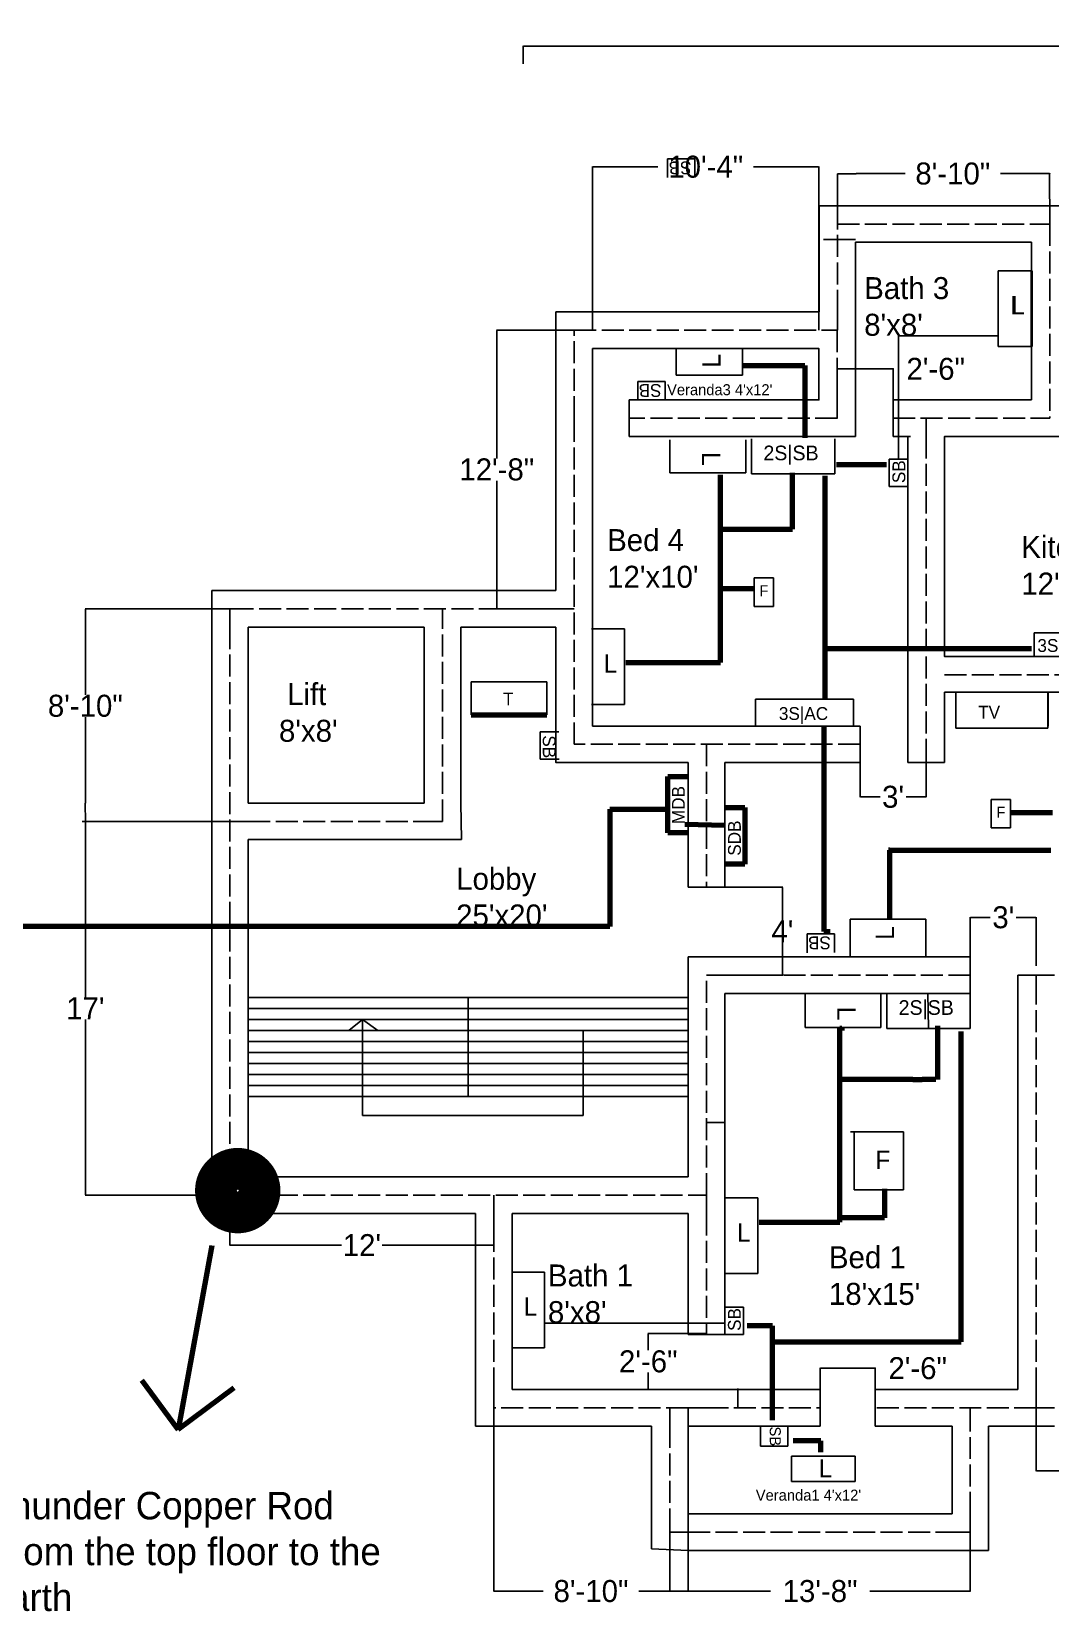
# Model space of a CAD drawing. Header units: feet. Extents: x -1711 to 923, y -769 to 580.
# Drawn here: x -827 to -271, y -283 to 580 of the extents above; entities that cross this region are included whole.
import ezdxf

# ---------------------------------------------------------------- set-up
doc = ezdxf.new("R2010")
doc.units = ezdxf.units.FT
doc.header["$MEASUREMENT"] = 0
doc.linetypes.add('ACAD_ISO02W100', pattern=[15, 12, -3])
doc.dimstyles.get("Standard").update_dxf_attribs({"dimtxt": 12, "dimasz": 0.18, "dimexe": 0.18, "dimexo": 0.0625, "dimgap": 0.09, "dimtad": 0, "dimtih": 1, "dimtoh": 1, "dimdec": 0, "dimzin": 0, "dimdsep": 46, "dimlunit": 3, "dimtxsty": 'Standard', "dimcen": 0.09, "dimadec": 0, "dimazin": 0, "dimtfac": 1, "dimtdec": 0, "dimtofl": 0, "dimtmove": 0, "dimatfit": 3, "dimfxl": 1, "dimtolj": 1, "dimtzin": 0, "dimarcsym": 0})

# ---------------------------------------------------------------- blocks, each defined once
blk = doc.blocks.new('*D1')
at = {"color": 0, "lineweight": -2}
for p, q in [((-386.92, 368.58), (-386.92, 395.58)), ((-386.74, 395.4), (-356.65, 395.4)), ((-356.47, 368.61), (-356.47, 395.58)), ((-356.47, 395.4), (-356.29, 395.4))]:
    blk.add_line(p, q, dxfattribs=at)
at = {"color": 0}
for points in [[(-386.74, 395.43), (-386.74, 395.37), (-386.92, 395.4)], [(-356.65, 395.43), (-356.65, 395.37), (-356.47, 395.4)]]:
    blk.add_solid(points, dxfattribs=at)
at = {"layer": 'Defpoints', "color": 0}
for p in [(-356.47, 395.4), (-386.92, 368.52), (-356.47, 368.55)]:
    blk.add_point(p, dxfattribs=at)
at = {"color": 0, "insert": (-333.2, 395.4), "char_height": 12, "attachment_point": 5}
blk.add_mtext('\\A1;2\'-6"', dxfattribs=at)
blk = doc.blocks.new('*D2')
at = {"color": 0, "lineweight": -2}
for p, q in [((-458.25, 112.52), (-416.69, 112.52)), ((-416.87, 112.34), (-416.87, 94.61)), ((-416.87, 64.7), (-416.87, 82.43)), ((-458.25, 64.52), (-416.69, 64.52))]:
    blk.add_line(p, q, dxfattribs=at)
at = {"color": 0}
for points in [[(-416.9, 112.34), (-416.84, 112.34), (-416.87, 112.52)], [(-416.9, 64.7), (-416.84, 64.7), (-416.87, 64.52)]]:
    blk.add_solid(points, dxfattribs=at)
at = {"layer": 'Defpoints', "color": 0}
for p in [(-458.31, 112.52), (-458.31, 64.52), (-416.87, 64.52)]:
    blk.add_point(p, dxfattribs=at)
at = {"color": 0, "insert": (-416.87, 88.52), "char_height": 12, "attachment_point": 5}
blk.add_mtext("\\A1;4'", dxfattribs=at)
blk = doc.blocks.new('*D3')
at = {"color": 0, "lineweight": -2}
for p, q in [((-520.46, 416.58), (-520.46, 505.9)), ((-520.28, 505.72), (-484.78, 505.72)), ((-397.1, 505.72), (-432.6, 505.72)), ((-396.92, 416.58), (-396.92, 505.9))]:
    blk.add_line(p, q, dxfattribs=at)
at = {"color": 0}
for points in [[(-520.28, 505.75), (-520.28, 505.69), (-520.46, 505.72)], [(-397.1, 505.75), (-397.1, 505.69), (-396.92, 505.72)]]:
    blk.add_solid(points, dxfattribs=at)
at = {"layer": 'Defpoints', "color": 0}
for p in [(-396.92, 505.72), (-520.46, 416.52), (-396.92, 416.52)]:
    blk.add_point(p, dxfattribs=at)
at = {"color": 0, "insert": (-458.69, 505.72), "char_height": 12, "attachment_point": 5}
blk.add_mtext('\\A1;10\'-4"', dxfattribs=at)
blk = doc.blocks.new('*D7')
at = {"color": 0, "lineweight": -2}
for p, q in [((-530.52, 416.52), (-572.9, 416.52)), ((-572.72, 416.34), (-572.72, 346.61)), ((-572.72, 264.7), (-572.72, 334.43)), ((-530.52, 264.52), (-572.9, 264.52))]:
    blk.add_line(p, q, dxfattribs=at)
at = {"color": 0}
for points in [[(-572.75, 416.34), (-572.69, 416.34), (-572.72, 416.52)], [(-572.75, 264.7), (-572.69, 264.7), (-572.72, 264.52)]]:
    blk.add_solid(points, dxfattribs=at)
at = {"layer": 'Defpoints', "color": 0}
for p in [(-530.46, 416.52), (-572.72, 264.52), (-530.46, 264.52)]:
    blk.add_point(p, dxfattribs=at)
at = {"color": 0, "insert": (-572.72, 340.52), "char_height": 12, "attachment_point": 5}
blk.add_mtext('\\A1;12\'-8"', dxfattribs=at)
blk = doc.blocks.new('*D8')
at = {"color": 0, "lineweight": -2}
for p, q in [((-718.37, -55.54), (-718.37, -82.95)), ((-574.31, -55.54), (-574.31, -82.95)), ((-718.19, -82.77), (-657.43, -82.77)), ((-574.49, -82.77), (-635.25, -82.77))]:
    blk.add_line(p, q, dxfattribs=at)
at = {"color": 0}
for points in [[(-718.19, -82.74), (-718.19, -82.8), (-718.37, -82.77)], [(-574.49, -82.74), (-574.49, -82.8), (-574.31, -82.77)]]:
    blk.add_solid(points, dxfattribs=at)
at = {"layer": 'Defpoints', "color": 0}
for p in [(-718.37, -55.48), (-574.31, -55.48), (-574.31, -82.77)]:
    blk.add_point(p, dxfattribs=at)
at = {"color": 0, "insert": (-646.34, -82.77), "char_height": 12, "attachment_point": 5}
blk.add_mtext("\\A1;12'", dxfattribs=at)
blk = doc.blocks.new('*D9')
at = {"color": 0, "lineweight": -2}
for p, q in [((-278.31, -171.54), (-278.31, -206.04)), ((75.69, -171.54), (75.69, -206.04)), ((-278.13, -205.86), (-130.4, -205.86)), ((75.51, -205.86), (-72.22, -205.86))]:
    blk.add_line(p, q, dxfattribs=at)
at = {"color": 0}
for points in [[(-278.13, -205.83), (-278.13, -205.89), (-278.31, -205.86)], [(75.51, -205.83), (75.51, -205.89), (75.69, -205.86)]]:
    blk.add_solid(points, dxfattribs=at)
at = {"layer": 'Defpoints', "color": 0}
for p in [(-278.31, -171.48), (75.69, -171.48), (75.69, -205.86)]:
    blk.add_point(p, dxfattribs=at)
at = {"color": 0, "insert": (-101.31, -205.86), "char_height": 12, "attachment_point": 5}
blk.add_mtext('\\A1;29\'-6"', dxfattribs=at)
blk = doc.blocks.new('*D10')
at = {"color": 0, "lineweight": -2}
for p, q in [((-478.31, -234.54), (-478.31, -271.8)), ((-314.31, -239.54), (-314.31, -271.8)), ((-478.13, -271.62), (-423.4, -271.62)), ((-314.49, -271.62), (-369.22, -271.62))]:
    blk.add_line(p, q, dxfattribs=at)
at = {"color": 0}
for points in [[(-478.13, -271.59), (-478.13, -271.65), (-478.31, -271.62)], [(-314.49, -271.59), (-314.49, -271.65), (-314.31, -271.62)]]:
    blk.add_solid(points, dxfattribs=at)
at = {"layer": 'Defpoints', "color": 0}
for p in [(-478.31, -234.48), (-314.31, -239.48), (-478.31, -271.62)]:
    blk.add_point(p, dxfattribs=at)
at = {"color": 0, "insert": (-396.31, -271.62), "char_height": 12, "attachment_point": 5}
blk.add_mtext('\\A1;13\'-8"', dxfattribs=at)
blk = doc.blocks.new('*D11')
at = {"color": 0, "lineweight": -2}
for p, q in [((-314.31, 69.58), (-314.31, 96.27)), ((-314.13, 96.09), (-303.4, 96.09)), ((-278.49, 96.09), (-289.22, 96.09)), ((-278.31, 69.58), (-278.31, 96.27))]:
    blk.add_line(p, q, dxfattribs=at)
at = {"color": 0}
for points in [[(-314.13, 96.12), (-314.13, 96.06), (-314.31, 96.09)], [(-278.49, 96.12), (-278.49, 96.06), (-278.31, 96.09)]]:
    blk.add_solid(points, dxfattribs=at)
at = {"layer": 'Defpoints', "color": 0}
for p in [(-278.31, 96.09), (-314.31, 69.52), (-278.31, 69.52)]:
    blk.add_point(p, dxfattribs=at)
at = {"color": 0, "insert": (-296.31, 96.09), "char_height": 12, "attachment_point": 5}
blk.add_mtext("\\A1;3'", dxfattribs=at)
blk = doc.blocks.new('*D12')
at = {"color": 0, "lineweight": -2}
for p, q in [((-374.46, 190.49), (-374.46, 161.67)), ((-338.46, 190.49), (-338.46, 161.67)), ((-374.28, 161.85), (-363.55, 161.85)), ((-338.64, 161.85), (-349.37, 161.85))]:
    blk.add_line(p, q, dxfattribs=at)
at = {"color": 0}
for points in [[(-374.28, 161.88), (-374.28, 161.82), (-374.46, 161.85)], [(-338.64, 161.88), (-338.64, 161.82), (-338.46, 161.85)]]:
    blk.add_solid(points, dxfattribs=at)
at = {"layer": 'Defpoints', "color": 0}
for p in [(-374.46, 190.55), (-338.46, 190.55), (-338.46, 161.85)]:
    blk.add_point(p, dxfattribs=at)
at = {"color": 0, "insert": (-356.46, 161.85), "char_height": 12, "attachment_point": 5}
blk.add_mtext("\\A1;3'", dxfattribs=at)
blk = doc.blocks.new('*D14')
at = {"color": 0, "lineweight": -2}
for p, q in [((-718.37, 148.52), (-797.43, 148.52)), ((-797.25, 148.34), (-797.25, 52.61)), ((-797.25, -55.3), (-797.25, 40.43)), ((-718.37, -55.48), (-797.43, -55.48))]:
    blk.add_line(p, q, dxfattribs=at)
at = {"color": 0}
for points in [[(-797.28, 148.34), (-797.22, 148.34), (-797.25, 148.52)], [(-797.28, -55.3), (-797.22, -55.3), (-797.25, -55.48)]]:
    blk.add_solid(points, dxfattribs=at)
at = {"layer": 'Defpoints', "color": 0}
for p in [(-718.31, 148.52), (-797.25, -55.48), (-718.31, -55.48)]:
    blk.add_point(p, dxfattribs=at)
at = {"color": 0, "insert": (-797.25, 46.52), "char_height": 12, "attachment_point": 5}
blk.add_mtext("\\A1;17'", dxfattribs=at)
blk = doc.blocks.new('*D20')
at = {"color": 0, "lineweight": -2}
for p, q in [((-795.63, 264.52), (-797.43, 264.52)), ((-797.25, 264.34), (-797.25, 217.61)), ((-797.25, 158.7), (-797.25, 205.43)), ((-797.31, 158.52), (-797.43, 158.52))]:
    blk.add_line(p, q, dxfattribs=at)
at = {"color": 0}
for points in [[(-797.28, 264.34), (-797.22, 264.34), (-797.25, 264.52)], [(-797.28, 158.7), (-797.22, 158.7), (-797.25, 158.52)]]:
    blk.add_solid(points, dxfattribs=at)
at = {"layer": 'Defpoints', "color": 0}
for p in [(-795.56, 264.52), (-797.25, 158.52), (-797.25, 158.52)]:
    blk.add_point(p, dxfattribs=at)
at = {"color": 0, "insert": (-797.25, 211.52), "char_height": 12, "attachment_point": 5}
blk.add_mtext('\\A1;8\'-10"', dxfattribs=at)
blk = doc.blocks.new('*D21')
at = {"color": 0, "lineweight": -2}
for p, q in [((-574.31, -171.54), (-574.31, -271.8)), ((-468.31, -171.54), (-468.31, -271.8)), ((-574.13, -271.62), (-547.4, -271.62)), ((-468.49, -271.62), (-495.22, -271.62))]:
    blk.add_line(p, q, dxfattribs=at)
at = {"color": 0}
for points in [[(-574.13, -271.59), (-574.13, -271.65), (-574.31, -271.62)], [(-468.49, -271.59), (-468.49, -271.65), (-468.31, -271.62)]]:
    blk.add_solid(points, dxfattribs=at)
at = {"layer": 'Defpoints', "color": 0}
for p in [(-574.31, -171.48), (-468.31, -171.48), (-468.31, -271.62)]:
    blk.add_point(p, dxfattribs=at)
at = {"color": 0, "insert": (-521.31, -271.62), "char_height": 12, "attachment_point": 5}
blk.add_mtext('\\A1;8\'-10"', dxfattribs=at)
blk = doc.blocks.new('*D23')
at = {"color": 0, "lineweight": -2}
for p, q in [((-376.87, 502.07), (-376.87, 502.18)), ((-376.69, 502), (-349.96, 502)), ((-271.05, 502), (-297.78, 502)), ((-270.87, 502.07), (-270.87, 502.18))]:
    blk.add_line(p, q, dxfattribs=at)
at = {"color": 0}
for points in [[(-376.69, 502.03), (-376.69, 501.97), (-376.87, 502)], [(-271.05, 502.03), (-271.05, 501.97), (-270.87, 502)]]:
    blk.add_solid(points, dxfattribs=at)
at = {"layer": 'Defpoints', "color": 0}
for p in [(-376.87, 502), (-376.87, 502), (-270.87, 502)]:
    blk.add_point(p, dxfattribs=at)
at = {"color": 0, "insert": (-323.87, 502), "char_height": 12, "attachment_point": 5}
blk.add_mtext('\\A1;8\'-10"', dxfattribs=at)
blk = doc.blocks.new('*D25')
at = {"color": 0, "lineweight": -2}
for p, q in [((-396.31, -161.42), (-396.31, -149.81)), ((-396.13, -149.99), (-366.49, -149.99)), ((-366.31, -161.42), (-366.31, -149.81)), ((-366.31, -149.99), (-366.13, -149.99))]:
    blk.add_line(p, q, dxfattribs=at)
at = {"color": 0}
for points in [[(-396.13, -149.96), (-396.13, -150.02), (-396.31, -149.99)], [(-366.49, -149.96), (-366.49, -150.02), (-366.31, -149.99)]]:
    blk.add_solid(points, dxfattribs=at)
at = {"layer": 'Defpoints', "color": 0}
for p in [(-366.31, -149.99), (-396.31, -161.48), (-366.31, -161.48)]:
    blk.add_point(p, dxfattribs=at)
at = {"color": 0, "insert": (-343.04, -149.99), "char_height": 12, "attachment_point": 5}
blk.add_mtext('\\A1;2\'-6"', dxfattribs=at)
blk = doc.blocks.new('*D27')
at = {"color": 0, "lineweight": -2}
for p, q in [((-458.37, -131.04), (-490.24, -131.04)), ((-490.06, -131.22), (-490.06, -140.17)), ((-490.06, -161.3), (-490.06, -152.35)), ((-458.37, -161.48), (-490.24, -161.48))]:
    blk.add_line(p, q, dxfattribs=at)
at = {"color": 0}
for points in [[(-490.09, -131.22), (-490.03, -131.22), (-490.06, -131.04)], [(-490.09, -161.3), (-490.03, -161.3), (-490.06, -161.48)]]:
    blk.add_solid(points, dxfattribs=at)
at = {"layer": 'Defpoints', "color": 0}
for p in [(-458.31, -131.04), (-490.06, -161.48), (-458.31, -161.48)]:
    blk.add_point(p, dxfattribs=at)
at = {"color": 0, "insert": (-490.06, -146.26), "char_height": 12, "attachment_point": 5}
blk.add_mtext('\\A1;2\'-6"', dxfattribs=at)
blk = doc.blocks.new('*D29')
at = {"color": 0, "lineweight": -2}
for p, q in [((-558.4, 561.95), (-558.4, 571.83)), ((-558.22, 571.65), (-259.44, 571.65)), ((65.51, 571.65), (-233.26, 571.65)), ((65.69, 436.58), (65.69, 571.83))]:
    blk.add_line(p, q, dxfattribs=at)
at = {"color": 0, "lineweight": 158}
for points in [[(-558.22, 571.68), (-558.22, 571.62), (-558.4, 571.65)], [(65.51, 571.68), (65.51, 571.62), (65.69, 571.65)]]:
    blk.add_solid(points, dxfattribs=at)
at = {"layer": 'Defpoints', "color": 0, "lineweight": 158}
for p in [(-558.4, 571.65), (-558.4, 561.89), (65.69, 436.52)]:
    blk.add_point(p, dxfattribs=at)
at = {"color": 0, "lineweight": 158, "insert": (-246.35, 571.65), "char_height": 12, "attachment_point": 5}
blk.add_mtext("\\A1;52'", dxfattribs=at)

msp = doc.modelspace()

# ---------------------------------------------------------------- linework, layer by layer
for p, q in [((-479.5, 499.9), (-479.5, 510.1)), ((-464.59, 510.1), (-479.5, 510.1)), ((-464.59, 499.9), (-464.59, 510.1)), ((-386.87, 474.52), (-386.87, 501.97)), ((-376.69, 501.97), (-386.87, 501.97)), ((-270.87, 474.52), (-271.05, 501.97)), ((-394.37, 466.08), (-376.92, 466.08)), ((-376.92, 426.52), (-376.92, 464.52)), ((-376.92, 464.52), (-280.87, 464.52)), ((-280.87, 378.52), (-280.87, 464.52)), ((-299.1, 448.98), (-281.09, 448.98)), ((-299.1, 448.98), (-299.1, 407.64)), ((-298.62, 448.98), (-280.62, 448.98)), ((-281.09, 448.98), (-281.09, 407.64)), ((-280.62, 448.98), (-280.62, 407.64)), ((-540.46, 368.55), (-540.46, 426.52)), ((-540.46, 426.52), (-396.87, 426.52)), ((-386.87, 426.52), (-386.87, 416.52)), ((-520.46, 368.52), (-520.46, 406.52)), ((-474.81, 406.52), (-474.81, 391.95)), ((-438.6, 391.95), (-438.6, 406.52)), ((-281.09, 407.64), (-299.1, 407.64)), ((-280.62, 407.64), (-298.62, 407.64)), ((-495.82, 378.39), (-495.82, 388.59)), ((-480.91, 388.59), (-495.82, 388.59)), ((-480.91, 378.39), (-480.91, 388.59)), ((-474.81, 391.95), (-438.6, 391.95)), ((-500.46, 378.52), (-500.46, 358.55)), ((-280.87, 378.52), (-356.47, 378.52)), ((-356.47, 378.52), (-356.47, 358.55)), ((-520.46, 358.52), (-520.46, 368.52)), ((-500.46, 368.52), (-500.46, 358.52)), ((-376.92, 368.55), (-376.92, 358.55)), ((-338.46, 358.55), (-338.45, 368.54)), ((-280.87, 368.52), (-270.87, 368.52)), ((-478.22, 338.66), (-478.22, 356.67)), ((-436.88, 356.67), (-436.88, 338.66)), ((-433.64, 357.2), (-433.64, 338.19)), ((-388.27, 338.19), (-388.27, 357.2)), ((-356.47, 358.55), (-346.92, 358.55)), ((-348.46, 348.67), (-348.46, 358.55)), ((-358.56, 346.12), (-348.36, 346.12)), ((-358.56, 346.12), (-358.56, 331.21)), ((-348.36, 331.21), (-348.36, 346.12)), ((-436.88, 338.66), (-478.22, 338.66)), ((-433.64, 338.19), (-388.27, 338.19)), ((-358.56, 331.21), (-348.36, 331.21)), ((-432.21, 281.33), (-421.73, 281.33)), ((-432.21, 265.74), (-432.21, 281.33)), ((-421.73, 281.33), (-421.73, 265.74)), ((-708.31, 274.52), (-728.31, 274.52)), ((-728.31, 274.52), (-718.31, 274.52)), ((-728.31, 254.52), (-728.31, 274.52)), ((-540.46, 274.52), (-708.31, 274.52)), ((-795.56, 264.52), (-718.31, 264.52)), ((-718.31, 254.52), (-718.31, 264.52)), ((-708.31, 264.52), (-718.31, 264.52)), ((-540.46, 264.52), (-530.46, 264.52)), ((-421.73, 265.74), (-432.21, 265.74)), ((-728.31, 254.52), (-728.31, -45.48)), ((-708.31, 254.52), (-708.31, 158.52)), ((-708.31, 254.52), (-708.31, 158.52)), ((-708.31, 254.52), (-708.31, 158.52)), ((-612.31, 254.52), (-708.31, 254.52)), ((-612.31, 254.52), (-708.31, 254.52)), ((-612.31, 158.52), (-612.31, 254.52)), ((-540.46, 254.52), (-592.31, 254.52)), ((-592.31, 158.52), (-592.31, 254.52)), ((-521.03, 253.56), (-503.02, 253.56)), ((-503.02, 253.56), (-503.02, 212.22)), ((-279.43, 238.52), (-279.43, 251.37)), ((-279.43, 251.37), (-236.93, 251.37)), ((-586.78, 206.7), (-586.78, 224.7)), ((-586.78, 224.7), (-545.44, 224.7)), ((-545.44, 224.7), (-545.44, 206.7)), ((-328.46, 218.97), (-214.46, 218.97)), ((-322.25, 219.23), (-322.25, 199.42)), ((-272.01, 199.42), (-272.01, 219.23)), ((-271.91, 218.5), (-271.91, 200.49)), ((-503.02, 212.22), (-521.03, 212.22)), ((-431.59, 200.55), (-431.59, 215.14)), ((-431.59, 215.14), (-378.04, 215.14)), ((-378.04, 215.14), (-378.04, 200.55)), ((-374.46, 180.55), (-374.46, 200.55)), ((-322.25, 199.42), (-272.01, 199.42)), ((-538.87, 197.36), (-549.07, 197.36)), ((-549.07, 197.36), (-549.07, 182.45)), ((-374.46, 180.55), (-374.46, 190.55)), ((-348.46, 190.55), (-348.46, 180.55)), ((-338.46, 190.55), (-338.46, 180.55)), ((-549.07, 182.45), (-538.76, 182.45)), ((-797.25, 158.52), (-797.25, 175.35)), ((-468.31, 180.55), (-468.31, 146.52)), ((-468.31, 112.52), (-468.31, 180.55)), ((-448.31, 146.52), (-448.31, 180.55)), ((-399.41, 180.55), (-374.46, 180.55)), ((-348.46, 180.55), (-338.46, 180.55)), ((-338.46, 180.55), (-328.46, 180.55)), ((-797.37, 158.52), (-797.22, 148.34)), ((-708.31, 158.52), (-612.31, 158.52)), ((-591.93, 138.52), (-592.31, 158.52)), ((-302.9, 160.49), (-292.42, 160.49)), ((-302.9, 144.89), (-302.9, 160.49)), ((-292.42, 160.49), (-292.42, 144.89)), ((-718.31, 148.52), (-799, 148.5)), ((-708.31, 148.52), (-718.31, 148.52)), ((-612.31, 148.52), (-602.31, 148.52)), ((-708.31, 138.52), (-612.31, 138.52)), ((-708.31, 138.52), (-708.31, -45.48)), ((-708.31, 138.52), (-708.31, -45.48)), ((-612.31, 138.52), (-591.93, 138.52)), ((-468.31, 112.52), (-468.31, 146.52)), ((-448.31, 112.52), (-448.31, 146.52)), ((-292.42, 144.89), (-302.9, 144.89)), ((-468.31, 112.52), (-448.31, 112.52)), ((-379.86, 77.22), (-379.86, 95.22)), ((-379.86, 95.22), (-338.52, 95.22)), ((-338.52, 95.22), (-338.52, 77.22)), ((-388.51, 87.14), (-403.42, 87.14)), ((-403.42, 87.14), (-403.42, 76.83)), ((-388.51, 76.94), (-388.51, 87.14)), ((-452.46, 74.52), (-468.31, 74.52)), ((-468.31, 64.52), (-468.31, 74.52)), ((-468.31, -45.48), (-468.31, 74.52)), ((-452.46, 74.52), (-448.31, 74.52)), ((-314.31, 74.52), (-448.31, 74.52)), ((-379.86, 77.22), (-379.86, 74.52)), ((-338.52, 77.22), (-338.52, 74.52)), ((-314.31, 74.52), (-314.31, 64.52)), ((-468.31, -45.48), (-468.31, 64.52)), ((-458.31, 64.52), (-458.31, 64.52)), ((-448.31, 64.52), (-458.31, 64.52)), ((-314.31, 64.52), (-314.31, 54.52)), ((-288.31, 54.52), (-288.31, 64.52)), ((-288.31, 64.52), (-278.31, 64.52)), ((-278.31, 64.52), (-268.31, 64.52)), ((-708.31, 52.41), (-468.31, 52.41)), ((-588.31, 52.41), (-588.31, 4.41)), ((-314.31, 54.52), (-448.31, 54.52)), ((-448.25, -45.48), (-448.25, 54.52)), ((-404.43, 35.98), (-404.43, 53.98)), ((-363.09, 53.98), (-363.09, 35.98)), ((-359.86, 54.52), (-359.86, 35.51)), ((-337.51, 54.52), (-337.17, 35.51)), ((-314.48, 35.51), (-314.48, 54.52)), ((-288.31, -161.48), (-288.31, 54.52)), ((-708.31, 46.41), (-468.31, 46.41)), ((-708.31, 40.41), (-468.31, 40.41)), ((-645.93, 40.41), (-653.54, 34.41)), ((-645.93, -12), (-645.93, 40.41)), ((-645.93, 40.41), (-645.93, 40.41)), ((-645.93, 40.41), (-637.71, 34.41)), ((-363.09, 35.98), (-404.43, 35.98)), ((-359.86, 35.51), (-314.48, 35.51)), ((-708.31, 34.41), (-468.31, 34.41)), ((-708.31, 28.41), (-468.31, 28.41)), ((-525.5, 34.41), (-525.5, -12)), ((-708.31, 22.41), (-468.31, 22.41)), ((-708.31, 16.41), (-468.31, 16.41)), ((-708.31, 10.41), (-468.31, 10.41)), ((-708.31, 10.41), (-468.31, 10.41)), ((-708.31, 4.41), (-468.31, 4.41)), ((-588.31, 4.41), (-588.31, -1.59)), ((-708.31, -1.59), (-468.31, -1.59)), ((-525.5, -12), (-645.93, -12)), ((-458.31, -15.91), (-448.31, -15.91)), ((-379.72, -21.02), (-350.84, -21.02)), ((-377.66, -52.62), (-377.66, -21.02)), ((-350.84, -21.02), (-350.84, -52.62)), ((-728.31, -45.48), (-728.31, -64.57)), ((-718.31, -45.48), (-718.31, -55.48)), ((-708.31, -45.48), (-468.31, -45.48)), ((-520.46, -45.48), (-584.31, -45.48)), ((-520.46, -45.48), (-516.31, -45.48)), ((-468.31, -45.48), (-516.31, -45.48)), ((-448.25, -45.48), (-448.31, -55.48)), ((-718.31, -55.48), (-708.31, -55.48)), ((-574.31, -65.48), (-574.31, -55.48)), ((-458.31, -65.48), (-458.31, -55.48)), ((-448.31, -56.97), (-430.31, -56.97)), ((-430.31, -56.97), (-430.31, -98.31)), ((-350.84, -52.62), (-377.66, -52.62)), ((-728.31, -64.57), (-708.31, -65.48)), ((-708.31, -65.48), (-584.31, -65.48)), ((-584.31, -161.48), (-584.31, -65.48)), ((-564.31, -161.48), (-564.31, -65.48)), ((-564.31, -65.48), (-468.31, -65.48)), ((-564.31, -65.48), (-540.46, -65.48)), ((-564.31, -65.48), (-468.31, -65.48)), ((-468.31, -65.48), (-468.31, -131.48)), ((-448.31, -65.48), (-448.31, -131.48)), ((-564.72, -97.51), (-546.71, -97.51)), ((-564.72, -97.51), (-546.71, -97.51)), ((-546.71, -97.51), (-546.71, -138.85)), ((-546.71, -97.51), (-546.71, -138.85)), ((-430.31, -98.31), (-448.31, -98.31)), ((-448.31, -116.57), (-438.11, -116.57)), ((-438.11, -131.48), (-438.11, -116.57)), ((-458.31, -131.48), (-468.31, -131.48)), ((-458.31, -131.48), (-448.31, -131.48)), ((-448.31, -131.48), (-438.11, -131.48)), ((-546.71, -138.85), (-564.72, -138.85)), ((-546.71, -138.85), (-564.72, -138.85)), ((-584.31, -161.48), (-584.31, -181.38)), ((-574.31, -161.48), (-574.31, -171.48)), ((-468.31, -161.48), (-564.31, -161.48)), ((-468.31, -161.48), (-458.31, -161.48)), ((-458.31, -161.48), (-396.31, -161.48)), ((-441.13, -161.07), (-441.13, -171.48)), ((-396.31, -181.48), (-396.31, -161.48)), ((-366.31, -181.48), (-366.31, -161.48)), ((-366.31, -161.48), (-288.31, -161.48)), ((-278.31, -161.48), (-278.31, -171.48)), ((-478.31, -181.48), (-478.31, -171.48)), ((-396.18, -171.48), (-396.18, -171.48)), ((-366.31, -171.48), (-366.18, -171.48)), ((-314.31, -181.48), (-314.31, -171.48)), ((-584.31, -181.38), (-584.31, -181.48)), ((-574.31, -181.48), (-584.31, -181.48)), ((-488.31, -181.48), (-574.31, -181.48)), ((-488.31, -181.48), (-488.31, -229.48)), ((-458.31, -181.48), (-468.31, -181.48)), ((-468.31, -181.48), (-468.31, -229.48)), ((-396.31, -181.48), (-468.31, -181.48)), ((-458.31, -181.48), (-396.31, -181.48)), ((-428.82, -182.2), (-428.82, -192.4)), ((-413.91, -182.2), (-413.91, -192.4)), ((-324.31, -181.48), (-366.31, -181.48)), ((-366.31, -181.48), (-324.31, -181.48)), ((-324.31, -229.48), (-324.31, -181.48)), ((-304.31, -229.48), (-304.31, -181.48)), ((-304.31, -181.48), (-278.31, -181.48)), ((-278.31, -181.48), (-268.31, -181.48)), ((-428.82, -192.4), (-413.91, -192.4)), ((-411.96, -211.72), (-411.96, -197.96)), ((-411.96, -197.96), (-377.22, -197.96)), ((-377.22, -197.96), (-377.22, -211.72)), ((-411.96, -211.72), (-377.22, -211.72)), ((-488.31, -229.48), (-488.31, -248.52)), ((-478.31, -229.48), (-478.31, -239.48)), ((-468.31, -229.48), (-324.31, -229.48)), ((-468.31, -229.48), (-324.31, -229.48)), ((-468.31, -229.48), (-324.31, -229.48)), ((-314.31, -239.48), (-314.31, -229.48)), ((-304.46, -249.48), (-304.31, -229.48)), ((-478.31, -239.48), (-468.31, -239.48)), ((-324.31, -239.48), (-314.31, -239.48)), ((-488.31, -248.52), (-468.31, -249.48)), ((-468.31, -249.48), (-324.31, -249.48)), ((-324.31, -249.48), (-304.46, -249.48))]:
    msp.add_line(p, q)
at = {"linetype": 'ACAD_ISO02W100'}
for p, q in [((-530.46, 368.52), (-530.46, 416.52)), ((-530.46, 358.52), (-530.46, 368.52)), ((-356.47, 368.55), (-280.87, 368.52)), ((-338.46, 358.55), (-338.46, 190.55)), ((-540.46, 264.52), (-708.31, 264.52)), ((-602.31, 148.52), (-602.31, 264.52)), ((-718.31, 254.52), (-718.31, -45.48)), ((-328.46, 228.52), (-214.46, 228.52)), ((-458.31, 180.55), (-458.31, 190.55)), ((-458.31, 190.55), (-458.31, 112.52)), ((-708.31, 148.52), (-612.31, 148.52)), ((-458.31, -55.48), (-458.31, 64.52)), ((-314.31, 64.52), (-448.31, 64.52)), ((-278.31, 54.52), (-278.31, 64.52)), ((-278.31, -161.48), (-278.31, 54.52)), ((-708.31, -55.48), (-468.31, -55.48)), ((-468.31, -55.48), (-458.31, -55.48)), ((-574.31, -161.48), (-574.31, -65.48)), ((-458.31, -65.48), (-458.31, -131.48)), ((-468.31, -171.48), (-574.31, -171.48)), ((-458.31, -171.48), (-468.31, -171.48)), ((-458.31, -171.48), (-396.31, -171.48)), ((-278.31, -171.48), (-366.18, -171.48)), ((-278.31, -171.48), (-268.31, -171.48)), ((-478.31, -181.48), (-478.31, -229.48)), ((-314.31, -229.48), (-314.31, -181.48)), ((-468.31, -239.48), (-324.31, -239.48))]:
    msp.add_line(p, q, dxfattribs=at)
at = {"color": 1}
for p, q in [((-353.46, 413.53), (-299.1, 413.53)), ((-353.46, 346.12), (-353.46, 413.53)), ((-546.71, -125.33), (-448.31, -125.33))]:
    msp.add_line(p, q, dxfattribs=at)
at = {"color": 1, "lineweight": 106}
for p, q in [((-438.57, 397.37), (-404.7, 397.37)), ((-404.7, 397.37), (-404.7, 357.75)), ((-450.57, 237.13), (-450.57, 337.68)), ((-411.27, 307.99), (-411.27, 338.63)), ((-450.57, 307.99), (-411.27, 307.99)), ((-432.36, 275.43), (-450.57, 275.43)), ((-502.34, 235.21), (-450.57, 235.21)), ((-292.72, 153.38), (-269.53, 153.38)), ((-358.98, 132.7), (-270.36, 132.7)), ((-358.15, 95.47), (-358.15, 132.7)), ((-385.59, -70.23), (-385.59, 35.66)), ((-331.98, 7.67), (-331.98, 36.88)), ((-345.69, 7.67), (-386.81, 7.67)), ((-345.69, 7.67), (-340.51, 7.67)), ((-333.2, 7.67), (-340.51, 7.67)), ((-361.22, -51.97), (-361.22, -67.79)), ((-362.44, -67.79), (-386.81, -67.79)), ((-429.46, -70.23), (-385.59, -70.23)), ((-395.92, -189.54), (-410.99, -189.54)), ((-395.92, -195.81), (-395.92, -189.54))]:
    msp.add_line(p, q, dxfattribs=at)
at = {"color": 5, "lineweight": 106}
for p, q in [((-393.5, 331.73), (-393.5, 337.04)), ((-470.15, 147.02), (-448.31, 146.52)), ((-394.21, 88.33), (-390.83, 88.33))]:
    msp.add_line(p, q, dxfattribs=at)
at = {"color": 3, "lineweight": 106}
for p, q in [((-387.32, 343.27), (-359.98, 343.27)), ((-393.5, 214.96), (-393.5, 331.73)), ((-280.87, 242.75), (-392.13, 242.75)), ((-394.21, 200.56), (-394.21, 88.33)), ((-319.32, -135.6), (-319.32, 33.75)), ((-422.3, -126.82), (-436.11, -126.82)), ((-422.3, -178.25), (-422.3, -126.82)), ((-423.55, -135.6), (-319.32, -135.6))]:
    msp.add_line(p, q, dxfattribs=at)
at = {"color": 169, "lineweight": 106}
for p, q in [((-411.27, 307.99), (-411.27, 307.99)), ((-450.57, 235.21), (-450.57, 237.13)), ((-358.15, 132.7), (-358.98, 132.7)), ((-385.59, 35.66), (-384.38, 35.66)), ((-384.38, 35.66), (-384.38, 34.44)), ((-384.38, 34.44), (-386.81, 34.44)), ((-384.38, 34.44), (-384.38, 34.44)), ((-361.22, -67.79), (-362.44, -67.79)), ((-395.92, -189.54), (-395.92, -189.54))]:
    msp.add_line(p, q, dxfattribs=at)
at = {"color": 7, "lineweight": 158}
for p, q in [((-586.78, 206.7), (-545.44, 206.7)), ((-728.31, -82.95), (-746.53, -183.3)), ((-766.47, -156.46), (-746.53, -183.3)), ((-746.53, -183.3), (-715.99, -160.62))]:
    msp.add_line(p, q, dxfattribs=at)
at = {"color": 7, "lineweight": 106}
for p, q in [((-479.45, 142.17), (-479.45, 173.08)), ((-479.45, 173.08), (-468.54, 173.08)), ((-448.31, 156.01), (-437.4, 156.01)), ((-437.4, 156.01), (-437.4, 125.1)), ((-468.54, 142.17), (-479.45, 142.17)), ((-437.4, 125.1), (-448.31, 125.1))]:
    msp.add_line(p, q, dxfattribs=at)
at = {"color": 5, "lineweight": 158}
for p, q in [((-511.11, 155.15), (-479.45, 155.15)), ((-511.11, 155.15), (-511.11, 91.15)), ((-511.11, 91.15), (-947.78, 91.15))]:
    msp.add_line(p, q, dxfattribs=at)
for points in [[(-396.87, 426.52), (-396.87, 484.52), (-260.87, 484.52), (-260.87, 368.52)], [(-376.92, 426.52), (-376.92, 368.55)], [(-520.46, 406.52), (-396.92, 406.52), (-396.92, 378.52), (-500.46, 378.52)], [(-540.46, 274.52), (-540.46, 368.55)], [(-530.46, 368.52), (-530.92, 368.52)], [(-386.92, 368.55), (-386.87, 368.55)], [(-376.92, 368.55), (-376.87, 368.55)], [(-376.87, 368.52), (-376.87, 368.55)], [(-374.46, 200.55), (-520.46, 200.55), (-520.46, 358.55)], [(-500.46, 358.55), (-376.92, 358.55)], [(-386.87, 358.52), (-386.87, 358.55)], [(-376.92, 358.55), (-376.92, 358.52)], [(-214.46, 238.52), (-328.46, 238.52), (-328.46, 358.52), (-214.13, 358.52)], [(-328.46, 358.52), (-328.46, 238.52)], [(-270.87, 358.52), (-328.46, 358.52)], [(-348.46, 348.67), (-348.46, 190.55)], [(-468.31, 180.55), (-540.46, 180.55), (-540.46, 254.52)], [(-328.46, 218.97), (-328.46, 180.55)], [(-399.41, 180.55), (-448.31, 180.55)], [(-458.31, -55.48), (-458.31, -65.48)], [(-448.31, -55.48), (-448.31, -65.48)], [(-468.31, -65.48), (-526.31, -65.48)]]:
    msp.add_lwpolyline(points)
at = {"linetype": 'ACAD_ISO02W100'}
for points in [[(-386.87, 426.52), (-386.87, 474.52), (-270.87, 474.52), (-270.87, 368.52)], [(-530.46, 416.52), (-386.92, 416.52), (-386.92, 368.52), (-500.46, 368.52)], [(-374.46, 190.55), (-530.46, 190.55), (-530.46, 358.55)]]:
    msp.add_lwpolyline(points, dxfattribs=at)
at = {"color": 2, "lineweight": 158, "const_width": 22.8}
msp.add_lwpolyline([(-725.99, -53.02, 1), (-702.19, -53.02, 1)], format="xyb", close=True, dxfattribs=at)

# ---------------------------------------------------------------- texts
at = {"attachment_point": 1}
for s, insert, char_height, width, rotation in [('SB', (-466.48, 501.66), 7, 21.0348, 180), ('L', (-460.63, 396.2), 10, 60.3121, 90), ('SB', (-482.8, 380.15), 7, 21.0348, 180), ('L', (-450.71, 350.04), 10, 60.3121, 270), ('SB', (-356.8, 333.1), 7, 21.0348, 90), ('SB', (-540.62, 195.47), 7, 21.0348, 270), ('L', (-366.02, 83.85), 10, 60.3121, 90), ('SB', (-390.4, 78.69), 7, 21.0348, 180), ('L', (-376.92, 47.36), 10, 60.3121, 270), ('SB', (-446.56, -129.59), 7, 21.0348, 90), ('SB', (-417.75, -181.75), 6, 18.9383, 270)]:
    msp.add_mtext(s, dxfattribs=dict(at, insert=insert, char_height=char_height, width=width, rotation=rotation))
for s, insert, char_height, width in [("Bath 3\\P8'x8'", (-372.23, 445.53), 12, 101.8776), ('L', (-292.47, 435.15), 10, 60.3121), ('L', (-291.99, 435.15), 10, 60.3121), ("Veranda3 4'x12'", (-479.81, 387.09), 6, 253.2329), ('2S|SB', (-427.23, 353.58), 8, 116.2452), ("Bed 4\\P12'x10'", (-512.49, 308.01), 12, 101.8776), ("Kitchen\\P12'x10'", (-286.49, 304.28), 12, 101.8776), ('F', (-429.43, 277.36), 6, 72.769), ('3S REF', (-277.72, 247.99), 7, 60.477), ('L', (-514.4, 239.73), 10, 60.3121), (" Lift\\P8'x8'", (-691.58, 223.94), 12, 101.8776), ('3S|AC', (-418.78, 210.85), 7, 56.4182), ('TV', (-310.05, 211.59), 7, 32.343), ('F', (-300.12, 156.51), 6, 72.769), ("Lobby\\P25'x20'", (-594.89, 123.15), 12, 101.8776), ('2S|SB', (-353.44, 50.9), 8, 116.2452), ('F', (-366.16, -31.22), 10, 76.337), ('L', (-441.68, -70.8), 10, 60.3121), ("Bed 1\\P18'x15'", (-391.48, -83.37), 12, 101.8776), ("Bath 1\\P8'x8'", (-544.81, -93.33), 12, 101.8776), ('L', (-558.09, -111.34), 10, 60.3121), ('L', (-558.09, -111.34), 10, 60.3121), ('L', (-397.14, -199.58), 10, 38.1154), ("Veranda1 4'x12'", (-431.38, -216.21), 6, 253.2329)]:
    msp.add_mtext(s, dxfattribs=dict(at, insert=insert, char_height=char_height, width=width))
at = {"color": 5, "lineweight": 158, "attachment_point": 1}
for s, insert, char_height, width in [('{\\C7;T}', (-569.29, 218.79), 7, 115.9907), ('\\pt135;{\\C7;Thunder Copper Rod\\PFrom the top floor to the earth}', (-850.07, -217.44), 15, 234.7357)]:
    msp.add_mtext(s, dxfattribs=dict(at, insert=insert, char_height=char_height, width=width))
at = {"color": 5, "lineweight": 106, "char_height": 7, "attachment_point": 1, "rotation": 90}
for s, insert, width in [('{\\C7;MDB}', (-477.15, 147.02), 47.3482), ('{\\C7;SDB}', (-446.54, 129.74), 88.5264)]:
    msp.add_mtext(s, dxfattribs=dict(at, insert=insert, width=width))

# ---------------------------------------------------------------- dimensions: what is measured, and where the dimension line sits
at = {"lineweight": 158}
dim = msp.add_linear_dim(base=(-558.4, 571.65), p1=(65.69, 436.52), p2=(-558.4, 561.89), dimstyle='Standard', dxfattribs=at)
dim.commit()
dim.dimension.update_dxf_attribs({"geometry": '*D29', "text_midpoint": (-246.35, 571.65)})
for base, p1, p2, picture, middle in [((-396.92, 505.72), (-520.46, 416.52), (-396.92, 416.52), '*D3', (-458.69, 505.72)), ((-376.87, 502), (-270.87, 502), (-376.87, 502), '*D23', (-323.87, 502)), ((-356.47, 395.4), (-386.92, 368.52), (-356.47, 368.55), '*D1', (-333.2, 395.4)), ((-338.46, 161.85), (-374.46, 190.55), (-338.46, 190.55), '*D12', (-356.46, 161.85)), ((-574.31, -82.77), (-718.37, -55.48), (-574.31, -55.48), '*D8', (-646.34, -82.77)), ((-366.31, -149.99), (-396.31, -161.48), (-366.31, -161.48), '*D25', (-343.04, -149.99)), ((-468.31, -271.62), (-574.31, -171.48), (-468.31, -171.48), '*D21', (-521.31, -271.62)), ((75.69, -205.86), (-278.31, -171.48), (75.69, -171.48), '*D9', (-101.31, -205.86)), ((-478.31, -271.62), (-314.31, -239.48), (-478.31, -234.48), '*D10', (-396.31, -271.62))]:
    dim = msp.add_linear_dim(base=base, p1=p1, p2=p2, dimstyle='Standard')
    dim.commit()
    dim.dimension.update_dxf_attribs({"geometry": picture, "text_midpoint": middle})
for base, p1, p2, picture, middle in [((-572.72, 264.52), (-530.46, 416.52), (-530.46, 264.52), '*D7', (-572.72, 340.52)), ((-797.25, 158.52), (-795.56, 264.52), (-797.25, 158.52), '*D20', (-797.25, 211.52)), ((-797.25, -55.48), (-718.31, 148.52), (-718.31, -55.48), '*D14', (-797.25, 46.52)), ((-416.87, 64.52), (-458.31, 112.52), (-458.31, 64.52), '*D2', (-416.87, 88.52)), ((-490.06, -161.48), (-458.31, -131.04), (-458.31, -161.48), '*D27', (-490.06, -146.26))]:
    dim = msp.add_linear_dim(base=base, p1=p1, p2=p2, angle=90, dimstyle='Standard')
    dim.commit()
    dim.dimension.update_dxf_attribs({"geometry": picture, "text_midpoint": middle})
dim = msp.add_aligned_dim(p1=(-314.31, 69.52), p2=(-278.31, 69.52), distance=26.57, dimstyle='Standard')
dim.commit()
dim.dimension.update_dxf_attribs({"geometry": '*D11', "text_midpoint": (-296.31, 96.09)})

doc.saveas('drawing.dxf')
